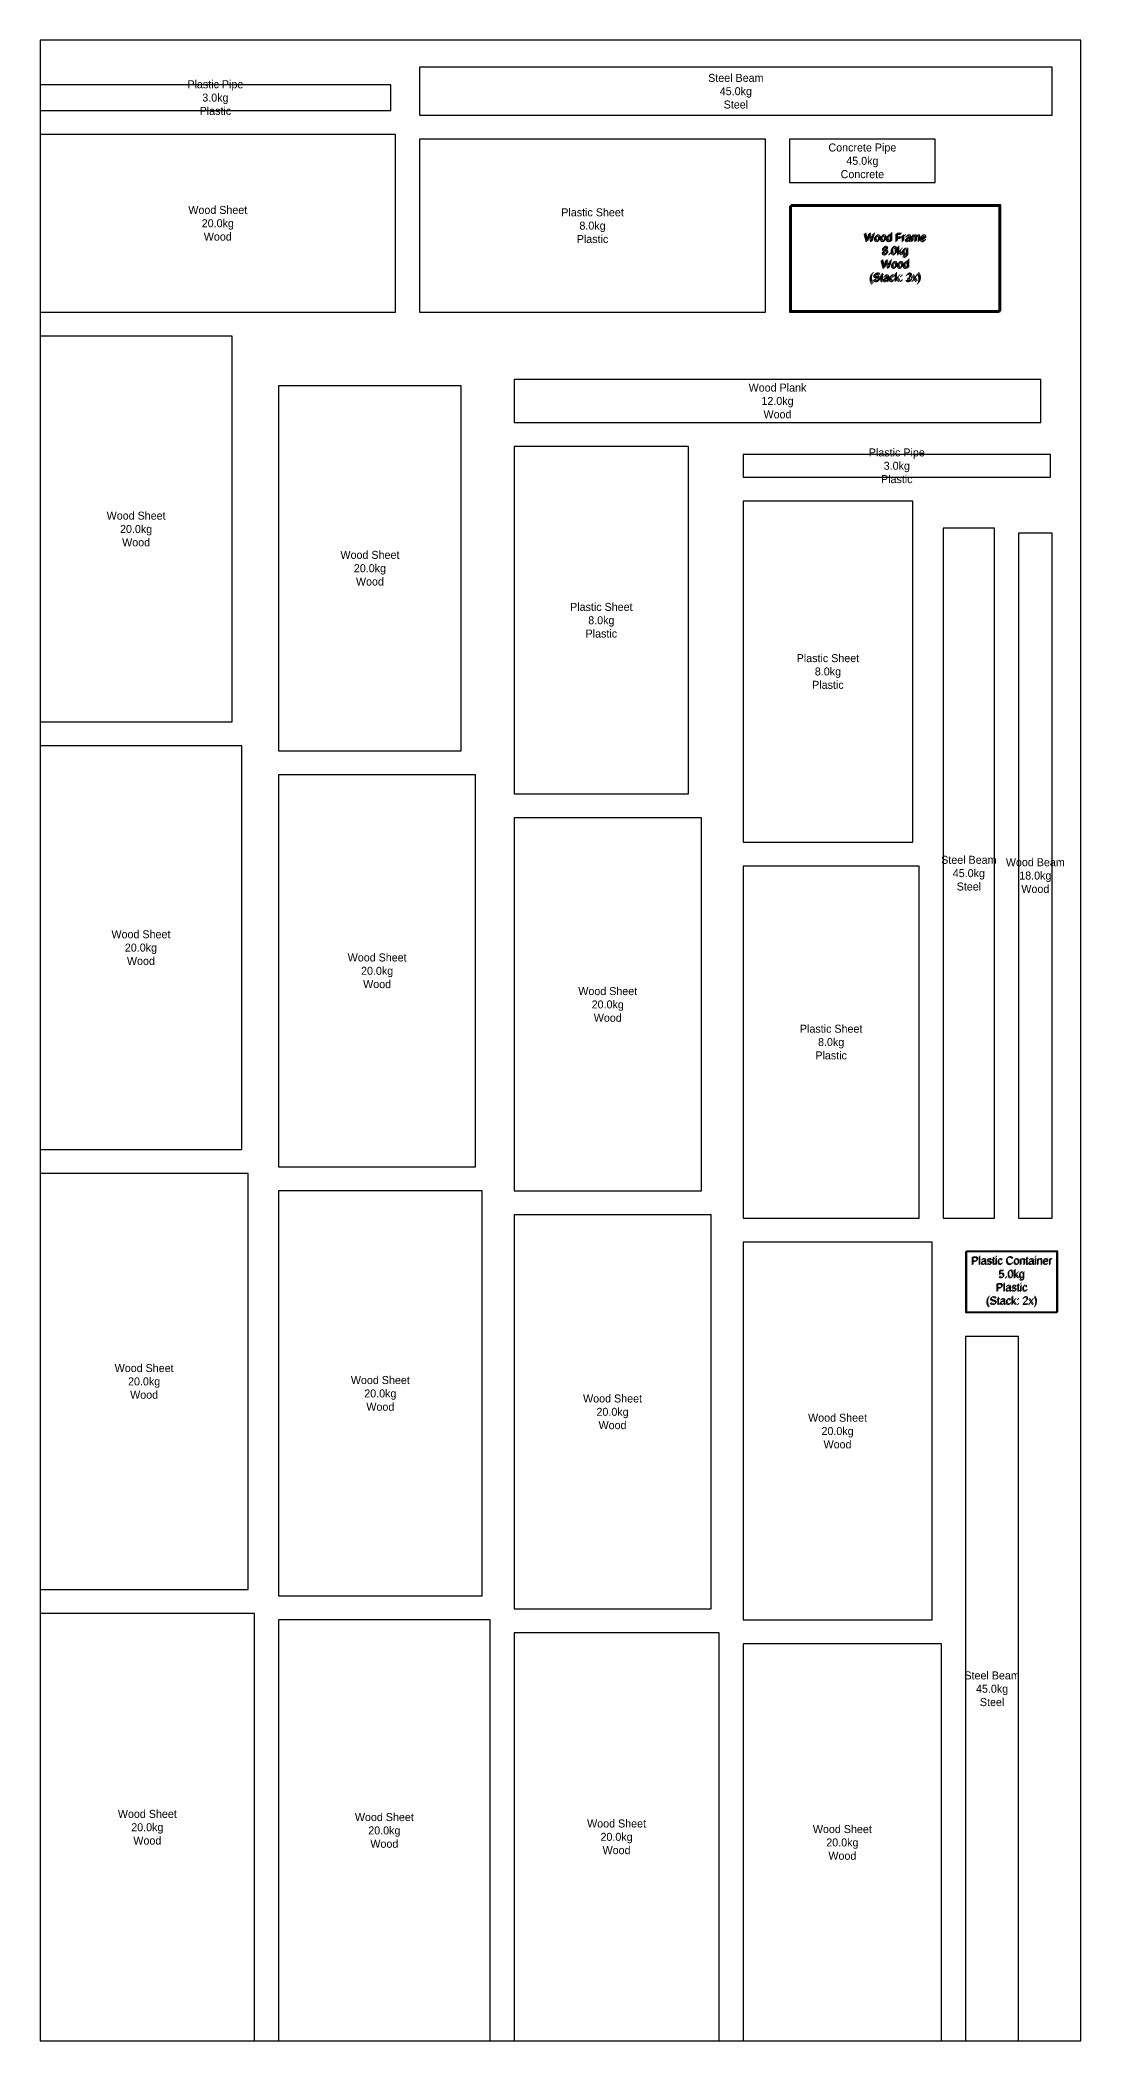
# Model space of a CAD drawing. Header units: metres. Extents: x -6 to 650, y 0 to 5450.
# Drawn here: x 0 to 650, y 0 to 1250 of the extents above; entities that cross this region are included whole.
import ezdxf

# ---------------------------------------------------------------- set-up
doc = ezdxf.new("R2010")
doc.units = ezdxf.units.M

msp = doc.modelspace()

# ---------------------------------------------------------------- linework, layer by layer
for points in [[(0, 0), (650, 0), (650, 1250), (0, 1250), (0, 0)], [(237, 1203), (632, 1203), (632, 1233), (237, 1233), (237, 1203)], [(0, 1206), (219, 1206), (219, 1222), (0, 1222), (0, 1206)], [(0, 1080), (222, 1080), (222, 1191), (0, 1191), (0, 1080)], [(237, 1080), (453, 1080), (453, 1188), (237, 1188), (237, 1080)], [(468, 1161), (559, 1161), (559, 1188), (468, 1188), (468, 1161)], [(468, 1080), (599, 1080), (599, 1146), (468, 1146), (468, 1080)], [(468.5, 1080.5), (599.5, 1080.5), (599.5, 1146.5), (468.5, 1146.5), (468.5, 1080.5)], [(469, 1081), (600, 1081), (600, 1147), (469, 1147), (469, 1081)], [(0, 824), (120, 824), (120, 1065), (0, 1065), (0, 824)], [(296, 1011), (625, 1011), (625, 1038), (296, 1038), (296, 1011)], [(149, 806), (263, 806), (263, 1034), (149, 1034), (149, 806)], [(296, 779), (405, 779), (405, 996), (296, 996), (296, 779)], [(439, 977), (631, 977), (631, 991), (439, 991), (439, 977)], [(439, 749), (545, 749), (545, 962), (439, 962), (439, 749)], [(564, 514), (596, 514), (596, 945), (564, 945), (564, 514)], [(611, 514), (632, 514), (632, 942), (611, 942), (611, 514)], [(0, 557), (126, 557), (126, 809), (0, 809), (0, 557)], [(149, 546), (272, 546), (272, 791), (149, 791), (149, 546)], [(296, 531), (413, 531), (413, 764), (296, 764), (296, 531)], [(439, 514), (549, 514), (549, 734), (439, 734), (439, 514)], [(0, 282), (130, 282), (130, 542), (0, 542), (0, 282)], [(149, 278), (276, 278), (276, 531), (149, 531), (149, 278)], [(296, 270), (419, 270), (419, 516), (296, 516), (296, 270)], [(439, 263), (557, 263), (557, 499), (439, 499), (439, 263)], [(578, 455), (635, 455), (635, 493), (578, 493), (578, 455)], [(578.5, 455.5), (635.5, 455.5), (635.5, 493.5), (578.5, 493.5), (578.5, 455.5)], [(578, 0), (611, 0), (611, 440), (578, 440), (578, 0)], [(0, 0), (134, 0), (134, 267), (0, 267), (0, 0)], [(149, 0), (281, 0), (281, 263), (149, 263), (149, 0)], [(296, 0), (424, 0), (424, 255), (296, 255), (296, 0)], [(439, 0), (563, 0), (563, 248), (439, 248), (439, 0)]]:
    msp.add_lwpolyline(points, close=True)

# ---------------------------------------------------------------- texts
at = {"char_height": 5, "attachment_point": 5}
for s, insert in [('Plastic Pipe\\P3.0kg\\PPlastic', (109.5, 1214)), ('Steel Beam\\P45.0kg\\PSteel', (434.5, 1218)), ('Concrete Pipe\\P45.0kg\\PConcrete', (513.5, 1174.5)), ('Wood Sheet\\P20.0kg\\PWood', (111, 1135.5)), ('Plastic Sheet\\P8.0kg\\PPlastic', (345, 1134)), ('Wood Frame\\P8.0kg\\PWood\\P(Stack: 3x)', (533.5, 1113)), ('Wood Frame\\P8.0kg\\PWood\\P(Stack: 2x)', (534, 1113.5)), ('Wood Frame\\P8.0kg\\PWood\\P(Stack: 3x)', (534.5, 1114)), ('Wood Plank\\P12.0kg\\PWood', (460.5, 1024.5)), ('Plastic Pipe\\P3.0kg\\PPlastic', (535, 984)), ('Wood Sheet\\P20.0kg\\PWood', (60, 944.5)), ('Wood Sheet\\P20.0kg\\PWood', (206, 920)), ('Plastic Sheet\\P8.0kg\\PPlastic', (350.5, 887.5)), ('Plastic Sheet\\P8.0kg\\PPlastic', (492, 855.5)), ('Steel Beam\\P45.0kg\\PSteel', (580, 729.5)), ('Wood Beam\\P18.0kg\\PWood', (621.5, 728)), ('Wood Sheet\\P20.0kg\\PWood', (63, 683)), ('Wood Sheet\\P20.0kg\\PWood', (210.5, 668.5)), ('Wood Sheet\\P20.0kg\\PWood', (354.5, 647.5)), ('Plastic Sheet\\P8.0kg\\PPlastic', (494, 624)), ('Plastic Container\\P5.0kg\\PPlastic\\P(Stack: 2x)', (606.5, 474)), ('Plastic Container\\P5.0kg\\PPlastic\\P(Stack: 2x)', (607, 474.5)), ('Wood Sheet\\P20.0kg\\PWood', (65, 412)), ('Wood Sheet\\P20.0kg\\PWood', (212.5, 404.5)), ('Wood Sheet\\P20.0kg\\PWood', (357.5, 393)), ('Wood Sheet\\P20.0kg\\PWood', (498, 381)), ('Steel Beam\\P45.0kg\\PSteel', (594.5, 220)), ('Wood Sheet\\P20.0kg\\PWood', (67, 133.5)), ('Wood Sheet\\P20.0kg\\PWood', (215, 131.5)), ('Wood Sheet\\P20.0kg\\PWood', (360, 127.5)), ('Wood Sheet\\P20.0kg\\PWood', (501, 124))]:
    msp.add_mtext(s, dxfattribs=dict(at, insert=insert))

doc.saveas('drawing.dxf')
